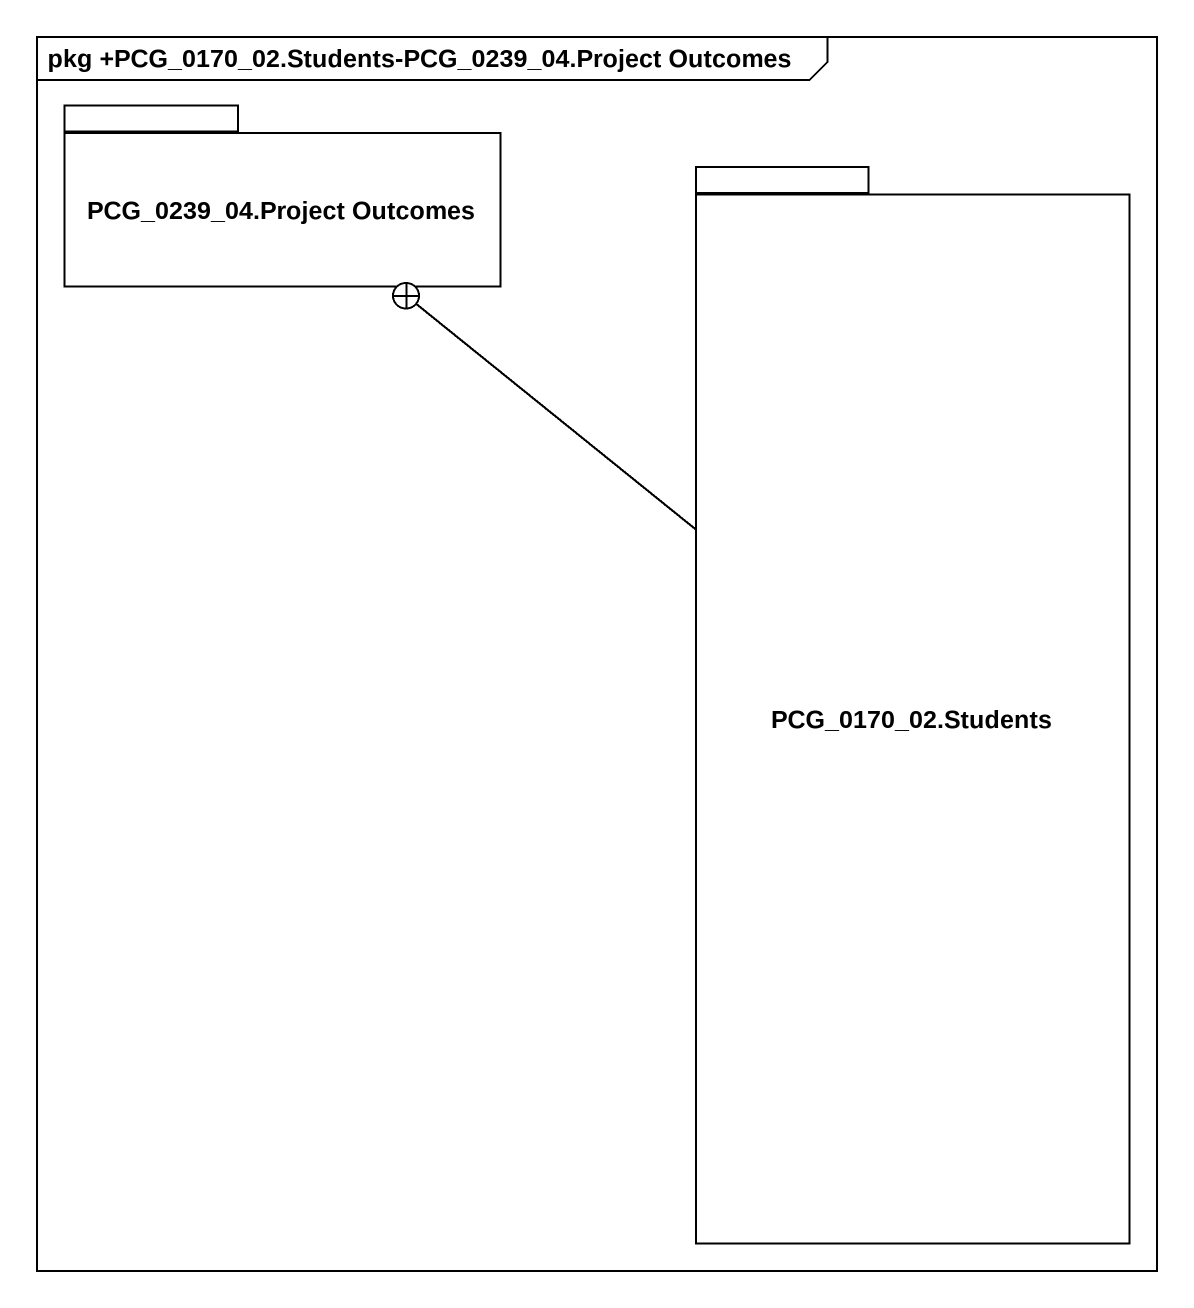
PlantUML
@startuml
mainframe pkg +PCG_0170_02.Students-PCG_0239_04.Project Outcomes
package "PCG_0239_04.Project Outcomes" as PCG_0239_04_Project_Outcomes {
}
package "PCG_0170_02.Students" as PCG_0170_02_Students {
}
PCG_0170_02_Students -up-+ PCG_0239_04_Project_Outcomes
@enduml
